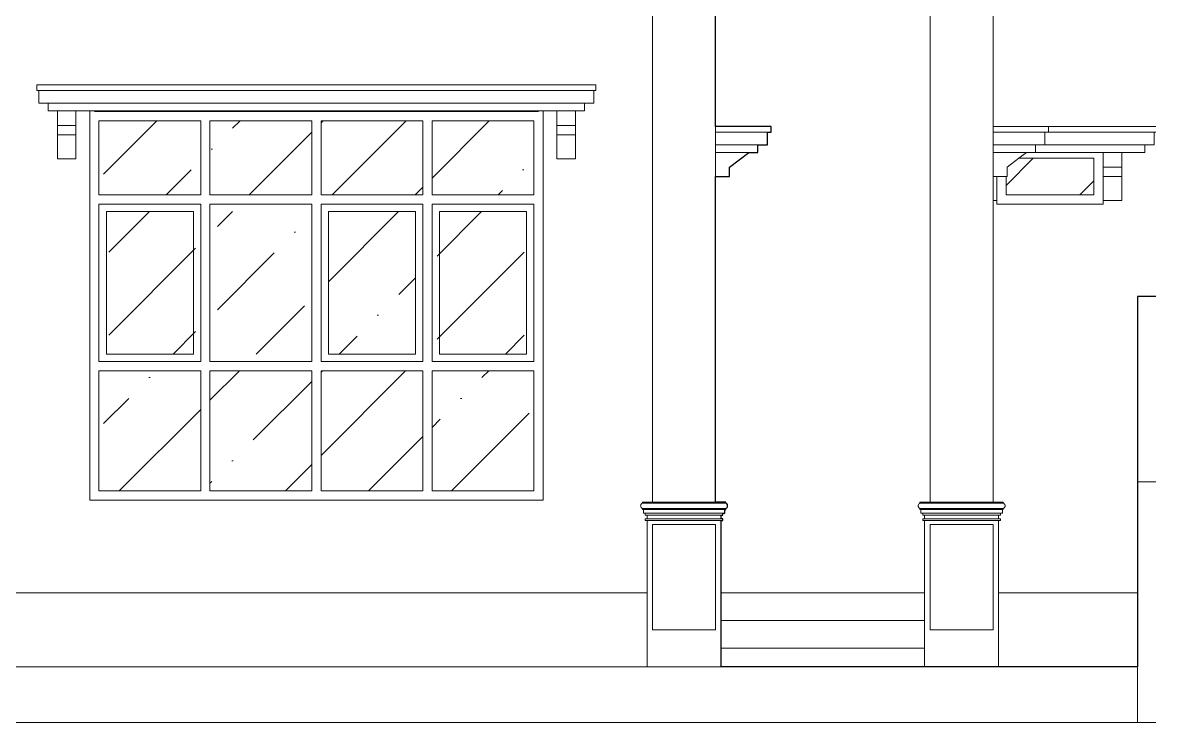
# Model space of a CAD drawing. Header units: millimetres. Extents: x -667 to -468, y -723 to -475.
# Drawn here: x -647.22 to -641.11, y -495.74 to -491.96 of the extents above; entities that cross this region are included whole.
import ezdxf

# ---------------------------------------------------------------- set-up
doc = ezdxf.new("R2010")
doc.units = ezdxf.units.MM
doc.layers.get('0').update_dxf_attribs({"lineweight": 9})
doc.layers.add('dinding', color=36, linetype='Continuous', lineweight=9)
doc.layers.add('NOTASI', color=250, linetype='Continuous', lineweight=5)
pattern_1 = [(45, (-11.52194, 2.3887), (-0.4490128, 0.4490128), []), (45, (-11.0729, 2.3887), (-0.4490128, 0.4490128), [0.79375, -0.15875, 0, -0.15875])]

msp = doc.modelspace()

# ---------------------------------------------------------------- hatches: boundary and pattern name
at = {"layer": 'NOTASI'}
h = msp.add_hatch(dxfattribs=at)
h.set_pattern_fill('ANSI35', color=256, scale=0.1, style=0)
h.set_pattern_definition(pattern_1)
h.paths.add_polyline_path([(-644.4858, -492.4949), (-645.0108, -492.4949), (-645.0108, -492.8949), (-644.4858, -492.8949)])
h.paths.add_polyline_path([(-644.5133, -492.9849), (-644.9833, -492.9849), (-644.9833, -493.7549), (-644.5133, -493.7549)])
h.paths.add_polyline_path([(-644.4858, -493.8449), (-645.0108, -493.8449), (-645.0108, -494.4949), (-644.4858, -494.4949)])
h.paths.add_polyline_path([(-645.0608, -493.8449), (-645.6108, -493.8449), (-645.6108, -494.4949), (-645.0608, -494.4949)])
h.paths.add_polyline_path([(-645.1008, -492.9849), (-645.5708, -492.9849), (-645.5708, -493.7549), (-645.1008, -493.7549)])
h.paths.add_polyline_path([(-645.0608, -492.4949), (-645.6108, -492.4949), (-645.6108, -492.8949), (-645.0608, -492.8949)])
h.paths.add_polyline_path([(-645.6608, -492.4949), (-646.2108, -492.4949), (-646.2108, -492.8949), (-645.6608, -492.8949)])
h.paths.add_polyline_path([(-645.7008, -492.9849), (-646.1708, -492.9849), (-646.1708, -493.7549), (-645.7008, -493.7549)])
h.paths.add_polyline_path([(-645.6608, -493.8449), (-646.2108, -493.8449), (-646.2108, -494.4949), (-645.6608, -494.4949)])
h.paths.add_polyline_path([(-646.2608, -493.8449), (-646.7858, -493.8449), (-646.7858, -494.4949), (-646.2608, -494.4949)])
h.paths.add_polyline_path([(-646.2883, -492.9849), (-646.7583, -492.9849), (-646.7583, -493.7549), (-646.2883, -493.7549)])
h.paths.add_polyline_path([(-646.2608, -492.4949), (-646.7858, -492.4949), (-646.7858, -492.8949), (-646.2608, -492.8949)])
h = msp.add_hatch(dxfattribs=at)
h.set_pattern_fill('ANSI35', color=256, scale=0.1, style=0)
h.set_pattern_definition(pattern_1)
h.paths.add_polyline_path([(-641.4333, -492.6973), (-641.8397, -492.6973), (-641.9023, -492.7449), (-641.9023, -492.7949), (-641.9083, -492.7949), (-641.9083, -492.8944), (-641.4333, -492.8944)])

# ---------------------------------------------------------------- linework, layer by layer
at = {"lineweight": 30}
msp.add_lwpolyline([(-641.0983, -493.4449), (-641.1983, -493.4449), (-641.1983, -495.4449), (-643.4483, -495.4449), (-643.4483, -494.6549), (-643.4382, -494.6549), (-643.4382, -494.6449), (-643.4482, -494.6449), (-643.4482, -494.6249), (-643.4382, -494.6249), (-643.4382, -494.6149), (-643.4282, -494.6149), (-643.4282, -494.5949), (-643.4232, -494.5949), (-643.4232, -494.5899), (-643.4192, -494.5874), (-643.416, -494.5839), (-643.414, -494.5796), (-643.4134, -494.5733), (-643.4152, -494.5673), (-643.418, -494.5635), (-643.4232, -494.5599), (-643.4232, -494.5549), (-643.4783, -494.5549), (-643.4783, -492.7949), (-643.4023, -492.7949), (-643.4023, -492.7449), (-643.2983, -492.6658), (-643.249, -492.6658), (-643.249, -492.6249), (-643.1983, -492.6249), (-643.1983, -492.5555), (-643.1783, -492.5555), (-643.1783, -492.5249), (-643.4783, -492.5249), (-643.4783, -491.5449)], dxfattribs=at)
at = {"layer": 'dinding'}
for p, q in [((-643.8183, -494.5549), (-643.8183, -491.5449)), ((-642.3183, -494.5549), (-642.3183, -491.5449)), ((-643.4783, -492.5249), (-643.4783, -491.8783)), ((-641.9783, -492.5249), (-641.9783, -491.8783)), ((-647.1458, -492.3308), (-647.1458, -492.3002)), ((-647.1458, -492.3002), (-644.1258, -492.3002)), ((-647.1458, -492.3308), (-647.1358, -492.3308)), ((-647.1358, -492.4002), (-647.1358, -492.3308)), ((-647.1358, -492.3308), (-644.1358, -492.3308)), ((-644.1358, -492.4002), (-644.1358, -492.3308)), ((-644.1358, -492.3308), (-644.1258, -492.3308)), ((-644.1258, -492.3308), (-644.1258, -492.3002)), ((-647.1358, -492.4002), (-647.0851, -492.4002)), ((-647.0851, -492.4002), (-647.0851, -492.4411)), ((-647.0851, -492.4002), (-644.1865, -492.4002)), ((-644.1865, -492.4002), (-644.1865, -492.4411)), ((-644.1865, -492.4002), (-644.1358, -492.4002)), ((-647.0851, -492.4411), (-647.0358, -492.4411)), ((-647.0358, -492.5202), (-647.0358, -492.4411)), ((-647.0358, -492.4411), (-646.9358, -492.4411)), ((-646.9358, -492.5202), (-646.9358, -492.4411)), ((-646.9358, -492.4411), (-644.3358, -492.4411)), ((-646.8608, -494.5449), (-646.8608, -492.4411)), ((-646.8358, -492.4449), (-644.4358, -492.4449)), ((-644.4108, -494.5449), (-644.4108, -492.4411)), ((-644.3358, -492.5202), (-644.3358, -492.4411)), ((-644.3358, -492.4411), (-644.2358, -492.4411)), ((-644.2358, -492.5202), (-644.2358, -492.4411)), ((-644.2358, -492.4411), (-644.1865, -492.4411)), ((-647.0358, -492.5202), (-646.9358, -492.5202)), ((-647.0358, -492.5202), (-647.0358, -492.5702)), ((-646.9358, -492.5202), (-646.9358, -492.5702)), ((-646.8108, -492.4949), (-646.2608, -492.4949)), ((-646.8108, -492.8949), (-646.8108, -492.4949)), ((-646.2608, -492.8949), (-646.2608, -492.4949)), ((-645.6608, -492.4949), (-646.2108, -492.4949)), ((-646.2108, -492.8949), (-646.2108, -492.4949)), ((-645.6608, -492.8949), (-645.6608, -492.4949)), ((-645.0608, -492.4949), (-645.6108, -492.4949)), ((-645.6108, -492.8949), (-645.6108, -492.4949)), ((-645.0608, -492.8949), (-645.0608, -492.4949)), ((-644.4608, -492.4949), (-645.0108, -492.4949)), ((-645.0108, -492.8949), (-645.0108, -492.4949)), ((-644.4608, -492.8949), (-644.4608, -492.4949)), ((-644.3358, -492.5202), (-644.2358, -492.5202)), ((-644.3358, -492.5202), (-644.3358, -492.5702)), ((-644.2358, -492.5202), (-644.2358, -492.5702)), ((-643.4783, -492.5249), (-643.1783, -492.5249)), ((-643.4783, -492.5555), (-643.4783, -492.5249)), ((-643.1783, -492.5555), (-643.1783, -492.5249)), ((-641.9783, -492.5249), (-641.6783, -492.5249)), ((-641.9783, -492.5555), (-641.9783, -492.5249)), ((-641.6783, -492.5555), (-641.6783, -492.5249)), ((-641.6783, -492.5249), (-641.1983, -492.5249)), ((-641.1983, -492.5249), (-641.0983, -492.5249)), ((-647.0358, -492.7002), (-647.0358, -492.5702)), ((-647.0358, -492.5702), (-646.9358, -492.5702)), ((-646.9358, -492.7002), (-646.9358, -492.5702)), ((-644.3358, -492.7002), (-644.3358, -492.5702)), ((-644.3358, -492.5702), (-644.2358, -492.5702)), ((-644.2358, -492.7002), (-644.2358, -492.5702)), ((-643.1983, -492.5555), (-643.4783, -492.5555)), ((-643.4783, -492.6249), (-643.4783, -492.5555)), ((-643.1983, -492.6249), (-643.1983, -492.5555)), ((-643.1783, -492.5555), (-643.1983, -492.5555)), ((-641.6983, -492.5555), (-641.9783, -492.5555)), ((-641.9783, -492.6249), (-641.9783, -492.5555)), ((-641.6983, -492.6249), (-641.6983, -492.5555)), ((-641.6783, -492.5555), (-641.6983, -492.5555)), ((-641.6783, -492.5555), (-641.1083, -492.5555)), ((-641.1083, -492.6249), (-641.1083, -492.5555)), ((-641.1083, -492.5555), (-641.0983, -492.5555)), ((-643.4783, -492.6658), (-643.4783, -492.6249)), ((-643.4783, -492.6249), (-643.249, -492.6249)), ((-643.249, -492.6249), (-643.249, -492.6658)), ((-643.249, -492.6249), (-643.1983, -492.6249)), ((-641.9783, -492.6658), (-641.9783, -492.6249)), ((-641.9783, -492.6249), (-641.749, -492.6249)), ((-641.749, -492.6249), (-641.749, -492.6658)), ((-641.749, -492.6249), (-641.6983, -492.6249)), ((-641.6983, -492.6249), (-641.159, -492.6249)), ((-641.159, -492.6249), (-641.159, -492.6658)), ((-641.159, -492.6249), (-641.1083, -492.6249)), ((-646.9358, -492.7002), (-647.0358, -492.7002)), ((-644.2358, -492.7002), (-644.3358, -492.7002)), ((-643.2983, -492.6658), (-643.4783, -492.6658)), ((-643.4783, -492.7949), (-643.4783, -492.6658)), ((-643.4023, -492.7449), (-643.2983, -492.6658)), ((-643.2983, -492.6658), (-643.249, -492.6658)), ((-641.7983, -492.6658), (-641.9783, -492.6658)), ((-641.9783, -492.7949), (-641.9783, -492.6658)), ((-641.9023, -492.7449), (-641.8397, -492.6973)), ((-641.8397, -492.6973), (-641.7983, -492.6658)), ((-641.4333, -492.6973), (-641.8397, -492.6973)), ((-641.7983, -492.6658), (-641.749, -492.6658)), ((-641.749, -492.6658), (-641.3833, -492.6658)), ((-641.4333, -492.8944), (-641.4333, -492.6973)), ((-641.3833, -492.7449), (-641.3833, -492.6658)), ((-641.3833, -492.6658), (-641.2833, -492.6658)), ((-641.2833, -492.7449), (-641.2833, -492.6658)), ((-641.2833, -492.6658), (-641.1983, -492.6658)), ((-641.1983, -492.6658), (-641.159, -492.6658)), ((-643.4023, -492.7449), (-643.4023, -492.7949)), ((-641.9023, -492.7449), (-641.9023, -492.7949)), ((-641.3833, -492.7449), (-641.2833, -492.7449)), ((-641.3833, -492.7449), (-641.3833, -492.7949)), ((-641.2833, -492.7449), (-641.2833, -492.7949)), ((-643.4783, -492.7949), (-643.4023, -492.7949)), ((-643.4783, -494.5549), (-643.4783, -492.7949)), ((-641.9783, -492.7949), (-641.9583, -492.7949)), ((-641.9783, -492.9249), (-641.9783, -492.7949)), ((-641.9583, -492.7949), (-641.9583, -492.9249)), ((-641.9583, -492.7949), (-641.9083, -492.7949)), ((-641.9083, -492.7949), (-641.9083, -492.8944)), ((-641.9083, -492.7949), (-641.9023, -492.7949)), ((-641.3833, -492.9249), (-641.3833, -492.7949)), ((-641.3833, -492.7949), (-641.2833, -492.7949)), ((-641.2833, -492.9249), (-641.2833, -492.7949)), ((-641.9083, -492.8944), (-641.4333, -492.8944)), ((-646.2608, -492.8949), (-646.8108, -492.8949)), ((-646.2608, -492.9449), (-646.8108, -492.9449)), ((-646.8108, -493.7949), (-646.8108, -492.9449)), ((-646.2608, -493.7949), (-646.2608, -492.9449)), ((-646.2108, -492.8949), (-645.6608, -492.8949)), ((-646.2108, -493.7949), (-646.2108, -492.9449)), ((-645.6108, -492.8949), (-645.0608, -492.8949)), ((-645.6108, -492.9449), (-645.0608, -492.9449)), ((-645.6108, -493.7949), (-645.6108, -492.9449)), ((-645.0608, -493.7949), (-645.0608, -492.9449)), ((-645.0108, -492.8949), (-644.4608, -492.8949)), ((-645.0108, -492.9449), (-644.4608, -492.9449)), ((-645.0108, -493.7949), (-645.0108, -492.9449)), ((-644.4608, -493.7949), (-644.4608, -492.9449)), ((-641.9583, -492.9249), (-641.9783, -492.9249)), ((-641.9783, -494.5549), (-641.9783, -492.9249)), ((-641.9583, -492.9249), (-641.9583, -492.9444)), ((-641.9583, -492.9444), (-641.3833, -492.9444)), ((-641.2833, -492.9249), (-641.3833, -492.9249)), ((-641.3833, -492.9444), (-641.3833, -492.9249)), ((-641.0983, -493.4449), (-641.1983, -493.4449)), ((-641.1983, -494.4449), (-641.1983, -493.4449)), ((-646.2608, -493.7949), (-646.8108, -493.7949)), ((-645.6108, -493.7949), (-645.0608, -493.7949)), ((-645.0108, -493.7949), (-644.4608, -493.7949)), ((-646.2608, -493.8449), (-646.8108, -493.8449)), ((-646.8108, -494.4949), (-646.8108, -493.8449)), ((-646.2608, -494.4949), (-646.2608, -493.8449)), ((-646.2108, -493.8449), (-645.6608, -493.8449)), ((-646.2108, -494.4949), (-646.2108, -493.8449)), ((-645.6608, -494.4949), (-645.6608, -493.8449)), ((-645.6108, -494.4949), (-645.6108, -493.8449)), ((-645.6108, -493.8449), (-645.0608, -493.8449)), ((-645.0608, -494.4949), (-645.0608, -493.8449)), ((-645.0108, -494.4949), (-645.0108, -493.8449)), ((-645.0108, -493.8449), (-644.4608, -493.8449)), ((-644.4608, -494.4949), (-644.4608, -493.8449)), ((-641.1983, -494.4449), (-641.0983, -494.4449)), ((-641.1983, -495.0449), (-641.1983, -494.4449)), ((-644.4108, -494.5449), (-646.8608, -494.5449)), ((-646.2608, -494.4949), (-646.8108, -494.4949)), ((-646.2108, -494.4949), (-645.6608, -494.4949)), ((-645.6108, -494.4949), (-645.0608, -494.4949)), ((-645.0108, -494.4949), (-644.4608, -494.4949)), ((-643.8833, -494.5749), (-643.883, -494.5718)), ((-643.883, -494.5781), (-643.8833, -494.5749)), ((-643.883, -494.5718), (-643.8821, -494.5687)), ((-643.8821, -494.5811), (-643.883, -494.5781)), ((-643.8821, -494.5687), (-643.8806, -494.5659)), ((-643.8806, -494.5839), (-643.8821, -494.5811)), ((-643.8806, -494.5659), (-643.8786, -494.5635)), ((-643.8786, -494.5864), (-643.8806, -494.5839)), ((-643.8786, -494.5635), (-643.8761, -494.5614)), ((-643.8761, -494.5884), (-643.8786, -494.5864)), ((-643.8761, -494.5614), (-643.8733, -494.5599)), ((-643.8733, -494.5899), (-643.8761, -494.5884)), ((-643.8733, -494.5599), (-643.8733, -494.5549)), ((-643.4783, -494.5549), (-643.8733, -494.5549)), ((-643.4232, -494.5599), (-643.8733, -494.5599)), ((-643.8733, -494.5949), (-643.8733, -494.5899)), ((-643.4232, -494.5899), (-643.8733, -494.5899)), ((-643.8683, -494.5949), (-643.8733, -494.5949)), ((-643.8683, -494.5949), (-643.8683, -494.6149)), ((-643.4282, -494.5949), (-643.8683, -494.5949)), ((-643.4783, -494.5549), (-643.4232, -494.5549)), ((-643.4282, -494.5949), (-643.4282, -494.6149)), ((-643.4282, -494.5949), (-643.4232, -494.5949)), ((-643.4232, -494.5549), (-643.4232, -494.5599)), ((-643.4232, -494.5599), (-643.4204, -494.5614)), ((-643.4204, -494.5884), (-643.4232, -494.5899)), ((-643.4232, -494.5949), (-643.4232, -494.5899)), ((-643.4204, -494.5614), (-643.418, -494.5635)), ((-643.418, -494.5864), (-643.4204, -494.5884)), ((-643.418, -494.5635), (-643.416, -494.5659)), ((-643.416, -494.5839), (-643.418, -494.5864)), ((-643.416, -494.5659), (-643.4145, -494.5687)), ((-643.4145, -494.5811), (-643.416, -494.5839)), ((-643.4145, -494.5687), (-643.4135, -494.5718)), ((-643.4135, -494.5781), (-643.4145, -494.5811)), ((-643.4135, -494.5718), (-643.4132, -494.5749)), ((-643.4132, -494.5749), (-643.4135, -494.5781)), ((-642.3833, -494.5749), (-642.383, -494.5718)), ((-642.383, -494.5781), (-642.3833, -494.5749)), ((-642.383, -494.5718), (-642.3821, -494.5687)), ((-642.3821, -494.5811), (-642.383, -494.5781)), ((-642.3821, -494.5687), (-642.3806, -494.5659)), ((-642.3806, -494.5839), (-642.3821, -494.5811)), ((-642.3806, -494.5659), (-642.3786, -494.5635)), ((-642.3786, -494.5864), (-642.3806, -494.5839)), ((-642.3786, -494.5635), (-642.3761, -494.5614)), ((-642.3761, -494.5884), (-642.3786, -494.5864)), ((-642.3761, -494.5614), (-642.3733, -494.5599)), ((-642.3733, -494.5899), (-642.3761, -494.5884)), ((-642.3733, -494.5549), (-642.3183, -494.5549)), ((-642.3733, -494.5599), (-642.3733, -494.5549)), ((-642.3733, -494.5599), (-641.9232, -494.5599)), ((-641.9232, -494.5899), (-642.3733, -494.5899)), ((-642.3733, -494.5949), (-642.3733, -494.5899)), ((-642.3683, -494.5949), (-642.3733, -494.5949)), ((-641.9282, -494.5949), (-642.3683, -494.5949)), ((-642.3683, -494.5949), (-642.3683, -494.6149)), ((-641.9783, -494.5549), (-642.3183, -494.5549)), ((-641.9783, -494.5549), (-641.9232, -494.5549)), ((-641.9282, -494.5949), (-641.9282, -494.6149)), ((-641.9232, -494.5949), (-641.9282, -494.5949)), ((-641.9232, -494.5549), (-641.9232, -494.5599)), ((-641.9232, -494.5599), (-641.9204, -494.5614)), ((-641.9204, -494.5884), (-641.9232, -494.5899)), ((-641.9232, -494.5949), (-641.9232, -494.5899)), ((-641.9204, -494.5614), (-641.918, -494.5635)), ((-641.918, -494.5864), (-641.9204, -494.5884)), ((-641.918, -494.5635), (-641.916, -494.5659)), ((-641.916, -494.5839), (-641.918, -494.5864)), ((-641.916, -494.5659), (-641.9145, -494.5687)), ((-641.9145, -494.5811), (-641.916, -494.5839)), ((-641.9145, -494.5687), (-641.9135, -494.5718)), ((-641.9135, -494.5781), (-641.9145, -494.5811)), ((-641.9135, -494.5718), (-641.9132, -494.5749)), ((-641.9132, -494.5749), (-641.9135, -494.5781)), ((-643.8583, -494.6149), (-643.8683, -494.6149)), ((-643.8583, -494.6149), (-643.8583, -494.6249)), ((-643.4382, -494.6149), (-643.8583, -494.6149)), ((-643.8483, -494.6249), (-643.8583, -494.6249)), ((-643.8583, -494.6449), (-643.8583, -494.6549)), ((-643.8483, -494.6449), (-643.8583, -494.6449)), ((-643.8483, -494.6549), (-643.8583, -494.6549)), ((-643.8483, -494.6249), (-643.8483, -494.6449)), ((-643.4482, -494.6249), (-643.8483, -494.6249)), ((-643.4482, -494.6449), (-643.8483, -494.6449)), ((-643.4483, -494.6549), (-643.8483, -494.6549)), ((-643.8483, -495.0449), (-643.8483, -494.6549)), ((-643.4483, -494.6549), (-643.4382, -494.6549)), ((-643.4483, -495.0449), (-643.4483, -494.6549)), ((-643.4482, -494.6249), (-643.4482, -494.6449)), ((-643.4482, -494.6249), (-643.4382, -494.6249)), ((-643.4482, -494.6449), (-643.4382, -494.6449)), ((-643.4382, -494.6149), (-643.4382, -494.6249)), ((-643.4382, -494.6149), (-643.4282, -494.6149)), ((-643.4382, -494.6449), (-643.4382, -494.6549)), ((-642.3583, -494.6149), (-642.3683, -494.6149)), ((-641.9382, -494.6149), (-642.3583, -494.6149)), ((-642.3583, -494.6149), (-642.3583, -494.6249)), ((-642.3483, -494.6249), (-642.3583, -494.6249)), ((-642.3583, -494.6449), (-642.3583, -494.6549)), ((-642.3483, -494.6449), (-642.3583, -494.6449)), ((-642.3483, -494.6549), (-642.3583, -494.6549)), ((-641.9482, -494.6249), (-642.3483, -494.6249)), ((-642.3483, -494.6249), (-642.3483, -494.6449)), ((-641.9482, -494.6449), (-642.3483, -494.6449)), ((-642.3483, -494.6549), (-641.9483, -494.6549)), ((-642.3483, -495.0449), (-642.3483, -494.6549)), ((-641.9382, -494.6549), (-641.9483, -494.6549)), ((-641.9483, -495.0449), (-641.9483, -494.6549)), ((-641.9482, -494.6249), (-641.9482, -494.6449)), ((-641.9382, -494.6249), (-641.9482, -494.6249)), ((-641.9382, -494.6449), (-641.9482, -494.6449)), ((-641.9382, -494.6149), (-641.9382, -494.6249)), ((-641.9282, -494.6149), (-641.9382, -494.6149)), ((-641.9382, -494.6449), (-641.9382, -494.6549)), ((-643.8182, -494.6751), (-643.8182, -495.2449)), ((-643.4785, -494.6751), (-643.8182, -494.6751)), ((-643.4785, -495.2449), (-643.4785, -494.6751)), ((-642.3182, -494.6751), (-642.3182, -495.2449)), ((-641.9785, -494.6751), (-642.3182, -494.6751)), ((-641.9785, -495.2449), (-641.9785, -494.6751)), ((-643.8483, -495.0449), (-647.4483, -495.0449)), ((-646.8358, -495.0449), (-644.4358, -495.0449)), ((-643.8483, -495.4449), (-643.8483, -495.0449)), ((-642.3483, -495.0449), (-643.4483, -495.0449)), ((-643.4483, -495.0449), (-643.4483, -495.1949)), ((-642.3483, -495.0449), (-642.3483, -495.1949)), ((-641.1983, -495.0449), (-641.9483, -495.0449)), ((-641.9483, -495.0449), (-641.9483, -495.4449)), ((-641.1983, -495.4449), (-641.1983, -495.0449)), ((-643.4483, -495.1949), (-642.3483, -495.1949)), ((-643.4483, -495.3449), (-643.4483, -495.1949)), ((-642.3483, -495.1949), (-642.3483, -495.3449)), ((-643.8182, -495.2449), (-643.4785, -495.2449)), ((-642.3182, -495.2449), (-641.9785, -495.2449)), ((-643.4483, -495.3449), (-642.3483, -495.3449)), ((-643.4483, -495.3449), (-643.4483, -495.4449)), ((-642.3483, -495.3449), (-642.3483, -495.4449)), ((-643.8483, -495.4449), (-647.4483, -495.4449)), ((-643.8483, -495.4449), (-643.4483, -495.4449)), ((-643.4483, -495.4449), (-642.3483, -495.4449)), ((-642.3483, -495.4449), (-641.9483, -495.4449)), ((-641.9483, -495.4449), (-641.1983, -495.4449)), ((-641.1983, -495.4449), (-641.1983, -495.7449)), ((-653.1483, -495.7449), (-641.1983, -495.7449)), ((-641.1983, -495.7449), (-641.0983, -495.7449))]:
    msp.add_line(p, q, dxfattribs=at)
for points in [[(-646.2108, -493.7949), (-646.2108, -492.9449), (-645.6608, -492.9449), (-645.6608, -493.7949)], [(-646.3008, -493.7549), (-646.3008, -492.9849), (-646.7708, -492.9849), (-646.7708, -493.7549)], [(-645.5708, -493.7549), (-645.5708, -492.9849), (-645.1008, -492.9849), (-645.1008, -493.7549)], [(-644.9708, -493.7549), (-644.9708, -492.9849), (-644.5008, -492.9849), (-644.5008, -493.7549)]]:
    msp.add_lwpolyline(points, close=True, dxfattribs=at)

doc.saveas('drawing.dxf')
